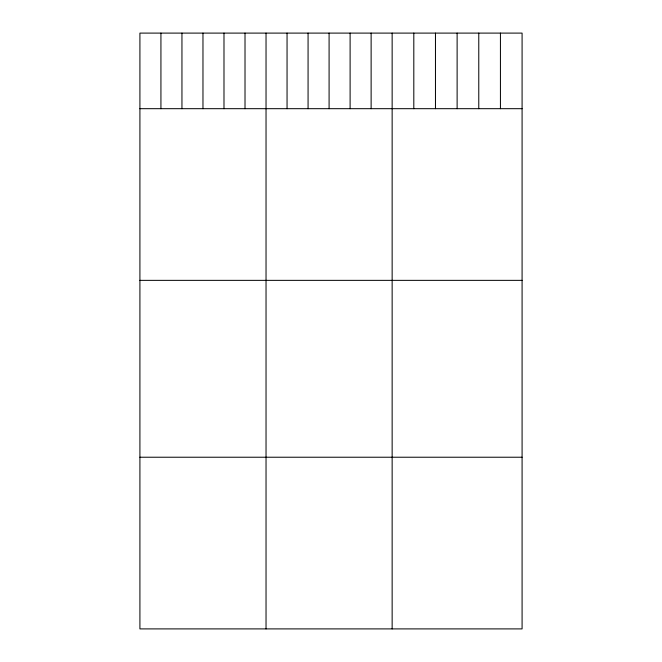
<?xml version="1.0" encoding="UTF-8"?>
<svg xmlns="http://www.w3.org/2000/svg" width="662" height="662" viewBox="0 0 662 662"><rect width="100%" height="100%" fill="white"/><g stroke="black" fill="none" stroke-linecap="round" stroke-linejoin="round"><path stroke-width="0.99" d="M522.086 108.684L522.086 628.9L139.914 628.9L139.914 33.1L522.086 33.1L522.086 108.684L139.914 108.684M139.914 280.357L522.086 280.357M139.914 457.227L522.086 457.227M500.431 33.1L500.431 108.684M478.775 33.1L478.775 108.684M457.119 33.1L457.119 108.684M435.464 33.1L435.464 108.684M413.808 33.1L413.808 108.684M392.144 33.1L392.144 628.9M371.125 33.1L371.125 108.684M350.107 33.1L350.107 108.684M329.088 33.1L329.088 108.684M308.07 33.1L308.07 108.684M287.051 33.1L287.051 108.684M266.033 33.1L266.033 628.9M245.014 33.1L245.014 108.684M223.988 33.1L223.988 108.684M202.969 33.1L202.969 108.684M181.951 33.1L181.951 108.684M160.932 33.1L160.932 108.684"/></g></svg>
